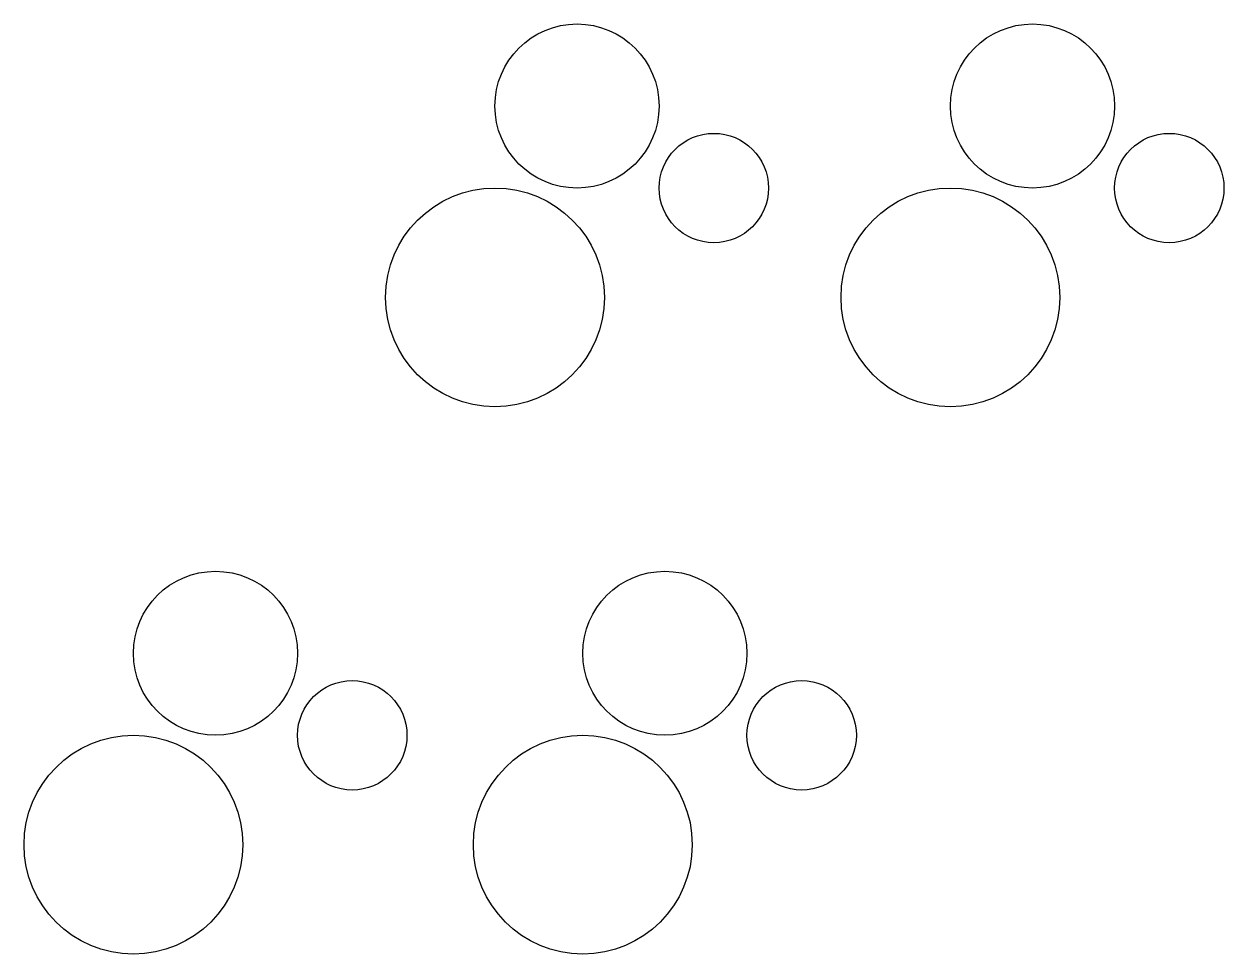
# Model space of a CAD drawing. Extents: x 7.5 to 18.5, y 0 to 8.5.
import ezdxf

# ---------------------------------------------------------------- set-up
doc = ezdxf.new("R2010")
doc.units = 0
doc.layers.add('Default', color=7, linetype='Continuous')

# ---------------------------------------------------------------- blocks, each defined once
blk = doc.blocks.new('Default')
at = {"layer": 'Default'}
for centre, radius in [((1.75, 2.75), 0.75), ((3, 2), 0.5), ((1, 1), 1)]:
    blk.add_circle(centre, radius, dxfattribs=at)

msp = doc.modelspace()

# ---------------------------------------------------------------- block references
at = {"layer": 'Default'}
for p in [(10.837, 5), (15, 5), (7.533, -0.004), (11.64, -0.004)]:
    msp.add_blockref('Default', p, dxfattribs=at)

doc.saveas('drawing.dxf')
